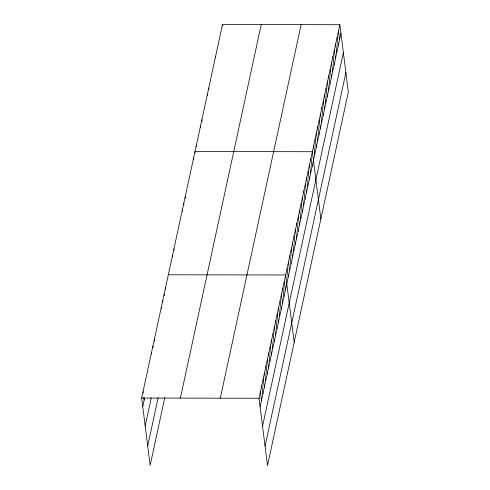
<?xml version="1.0" encoding="UTF-8"?>
<svg xmlns="http://www.w3.org/2000/svg" width="490" height="490" viewBox="0 0 490 490"><rect width="100%" height="100%" fill="white"/><g stroke="black" fill="none" stroke-linecap="round" stroke-linejoin="round"><path stroke-width="0.73" d="M164.818 397.519L150.154 465.28L141.659 398.039L222.497 24.5L339.846 24.721L348.341 91.961L267.503 465.5L259.008 398.26L339.846 24.721M142.743 406.633L144.611 397.984M145.187 425.988L151.269 397.874M147.704 445.931L158.16 397.629M180.381 398.113L261.225 24.573M220.286 398.186L301.123 24.647M260.092 406.847L340.936 33.308M262.542 426.202L343.38 52.663M265.059 446.145L345.897 72.606M168.333 274.774L285.688 274.988L294.184 342.234M141.659 398.039L259.008 398.26M338.474 31.066L339.558 39.659M337.102 37.418L338.186 46.011M335.724 43.769L336.814 52.363M334.352 50.121L335.436 58.708M332.98 56.466L334.064 65.06M331.601 62.818L332.685 71.411M330.229 69.17L331.313 77.763M328.857 75.521L329.942 84.109M327.479 81.867L328.563 90.46M326.107 88.218L327.191 96.812M324.729 94.57L325.819 103.163M323.357 100.922L324.441 109.509M321.985 107.273L323.069 115.861M320.607 113.619L321.691 122.212M319.235 119.97L320.319 128.564M317.863 126.322L318.947 134.909M316.485 132.674L317.569 141.261M315.113 139.019L316.197 147.613M313.735 145.371L314.825 153.964M320.858 218.963L312.363 151.722L195.014 151.502L195.192 152.935M310.96 158.209L312.044 166.802M309.558 164.695L310.642 173.289M308.149 171.188L309.239 179.775M306.746 177.674L307.83 186.261M305.344 184.16L306.428 192.754M303.941 190.647L305.025 199.24M302.532 197.139L303.622 205.727M301.13 203.626L302.214 212.213M299.727 210.112L300.811 218.705M298.324 216.598L299.408 225.192M296.922 223.085L298.006 231.678M295.513 229.577L296.597 238.165M294.11 236.064L295.194 244.657M292.708 242.55L293.792 251.143M291.305 249.036L292.389 257.63M289.896 255.529L290.987 264.116M288.494 262.015L289.578 270.609M287.091 268.502L288.175 277.095M284.28 281.481L285.37 290.068M282.877 287.967L283.961 296.554M281.474 294.453L282.559 303.047M280.072 300.94L281.156 309.533M278.663 307.432L279.753 316.019M277.26 313.918L278.345 322.506M275.858 320.405L276.942 328.998M274.455 326.891L275.539 335.485M273.053 333.378L274.137 341.971M271.644 339.87L272.734 348.457M270.241 346.357L271.325 354.95M268.839 352.843L269.923 361.436M267.436 359.329L268.52 367.923M266.027 365.822L267.117 374.409M222.497 24.5L222.674 25.933M264.625 372.308L265.709 380.901M263.222 378.795L264.306 387.388M261.819 385.281L262.903 393.874M260.411 391.773L261.501 400.361M215.625 56.252L215.808 57.685M208.752 88.004L208.936 89.431M207.38 94.35L207.558 95.783M201.88 119.756L202.064 121.183M200.508 126.102L200.692 127.535M196.386 145.156L196.564 146.584M193.605 157.994L193.789 159.422M185.183 196.919L185.361 198.352M183.781 203.405L183.958 204.838M182.372 209.892L182.556 211.325M173.95 248.822L174.134 250.255M172.547 255.308L172.725 256.742M165.528 287.746L165.706 289.18M164.119 294.239L164.303 295.666M162.717 300.725L162.9 302.159M161.314 307.212L161.492 308.645M154.295 339.65L154.472 341.083M152.892 346.136L153.07 347.569M151.484 352.629L151.667 354.056M143.062 391.553L143.239 392.986M143.784 397.28L144.146 400.146"/></g></svg>
